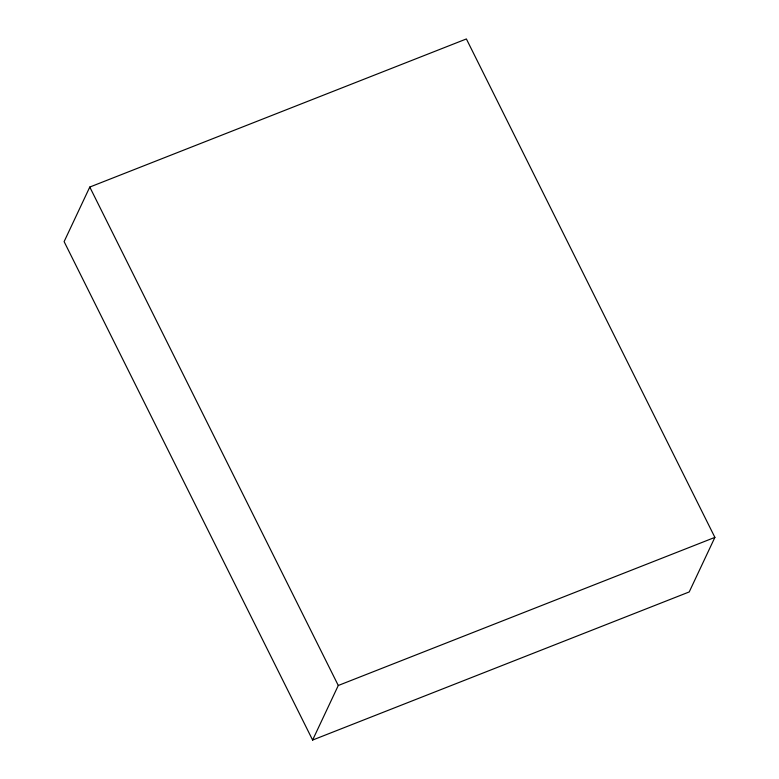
<?xml version="1.0" encoding="UTF-8"?>
<svg xmlns="http://www.w3.org/2000/svg" width="779" height="779" viewBox="0 0 779 779"><rect width="100%" height="100%" fill="white"/><g stroke="black" fill="none" stroke-linecap="round" stroke-linejoin="round"><path stroke-width="1.17" d="M89.78 187.057L64.112 241.617L312.613 740.05L689.22 591.943L714.888 537.383L466.387 38.95L89.78 187.057L338.281 685.491L312.613 740.05M338.281 685.491L714.888 537.383"/></g></svg>
